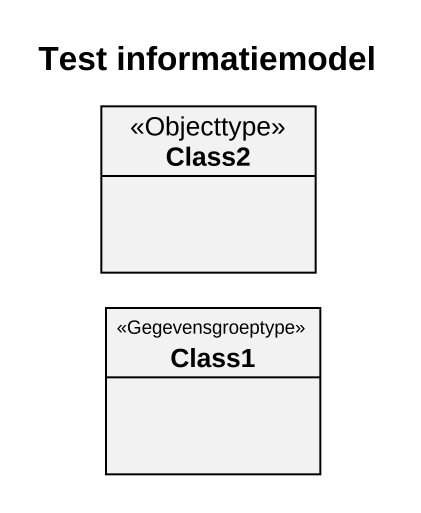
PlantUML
@startuml
title Test informatiemodel
hide circle
hide empty members
class Class2 <<Objecttype>>
class Class1 <<Gegevensgroeptype>>
@enduml
